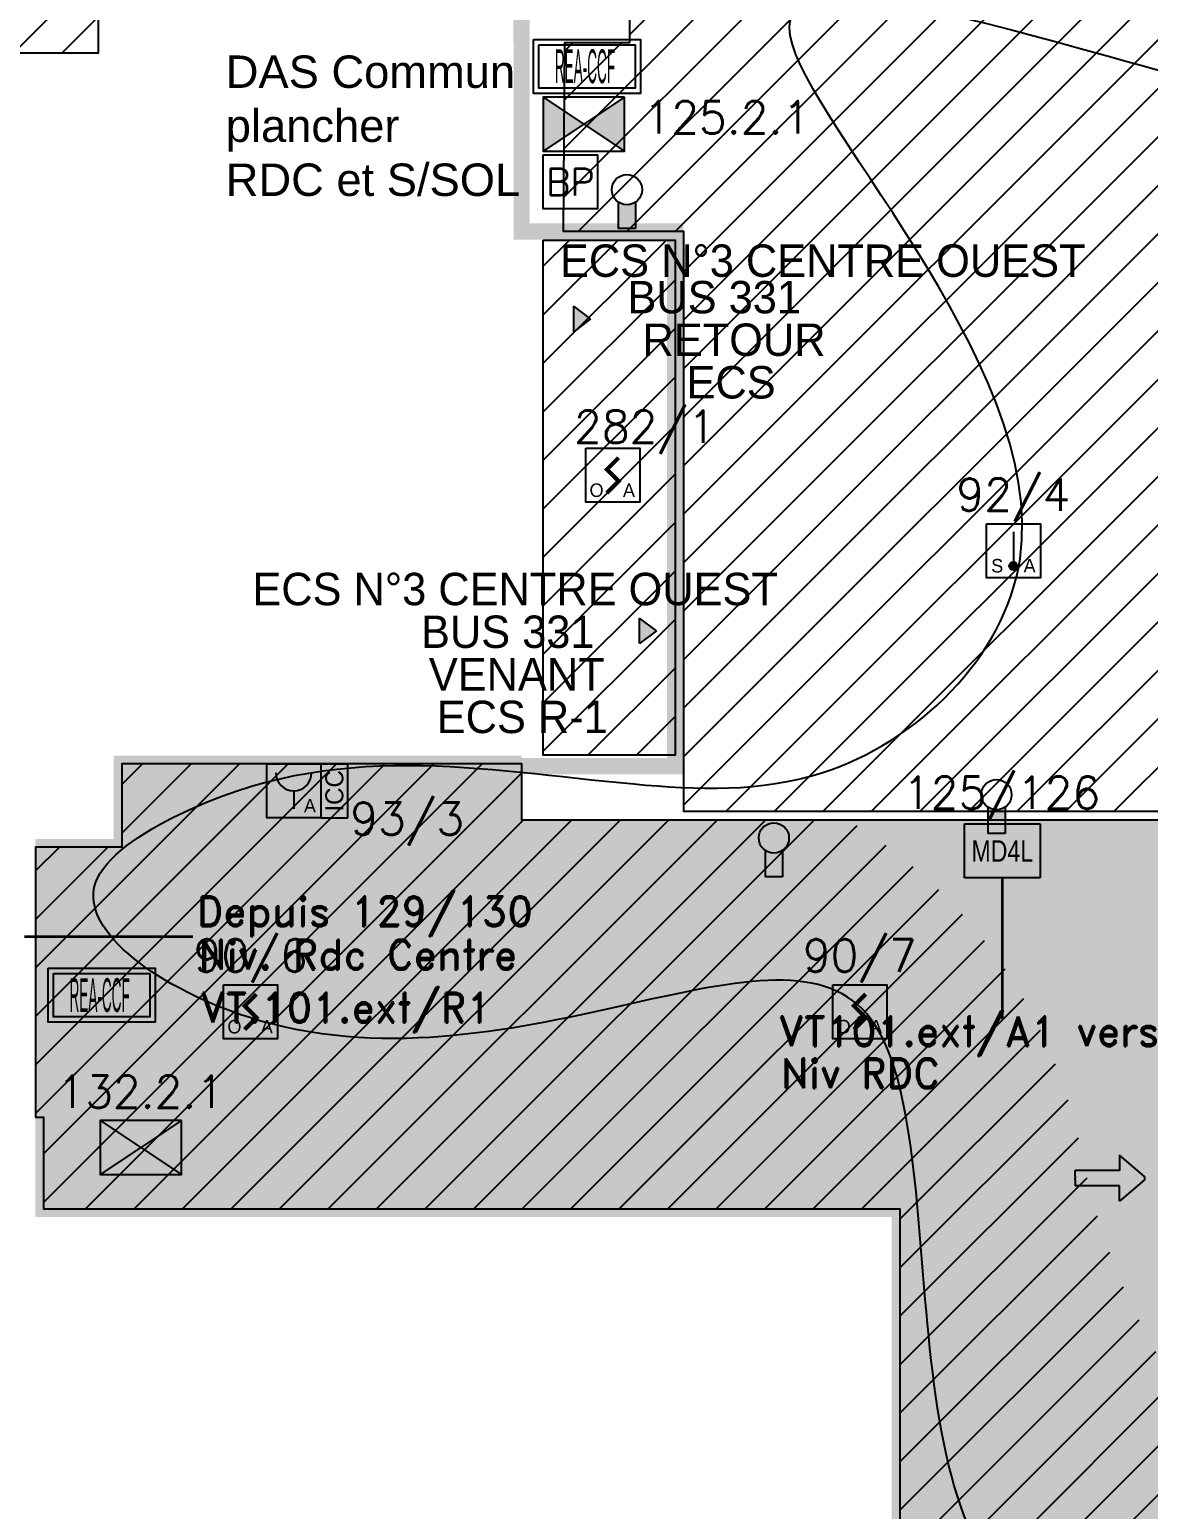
# Model space of a CAD drawing. Header units: millimetres. Extents: x 336 to 452, y 10719 to 10810.
# Drawn here: x 386.83 to 397.19, y 10745.4 to 10759.1 of the extents above; entities that cross this region are included whole.
import ezdxf
from ezdxf.enums import TextEntityAlignment as Align

# ---------------------------------------------------------------- set-up
doc = ezdxf.new("R2010")
doc.units = ezdxf.units.MM
doc.header["$LTSCALE"] = 5
doc.linetypes.add('CACHE2', pattern=[4.762499999999999, 3.175, -1.5875])
for name, color, linetype in [('ATEIS MISE EN SECURITE', 7, 'Continuous'), ('ATEIS ZONES MES', 7, 'Continuous'), ('BEG-EXT', 10, 'Continuous'), ('JCC-ADRESSAGE', 6, 'Continuous'), ('JCC-BOITIER DE REARMEMENT CCF', 3, 'Continuous'), ('JCC-BOUTON POUSSOIR REARMEMENT CCF', 3, 'Continuous'), ('JCC-CCF', 6, 'Continuous'), ('JCC-COMMUN', 2, 'Continuous'), ('JCC-DECLENCHEUR MANUEL AVEC ISOLATEUR', 5, 'Continuous'), ('JCC-FILERIE SDI', 6, 'Continuous'), ('JCC-INDICATEUR ACTION', 1, 'Continuous'), ('JCC-LOCAUX', 4, 'Continuous'), ('JCC-OPTIQUE_A', 1, 'Continuous'), ('JCC-THERMOSTATIQUE_A', 1, 'Continuous'), ('JCC-UAE-SDI', 7, 'Continuous'), ('JCC-ZONING ZDA-ZDM', 5, 'Continuous')]:
    doc.layers.add(name, color=color, linetype=linetype)
doc.styles.add('ARIAL', font='arial.ttf')
doc.styles.add('HELVL', font='ROMAND.SHX')
doc.styles.add('LOCAUX', font='romans.shx', dxfattribs={"width": 0.75})
doc.styles.add('TEXTE', font='romans.shx')
pattern_1 = [(44.99999999999999, (338.3446151864333, 10612.06473129156), (-0.2245064030267288, 0.2245064030267288), [])]

# ---------------------------------------------------------------- blocks, each defined once
blk = doc.blocks.new('clapet coupe feu_Réarm élect')
at = {"layer": 'JCC-CCF'}
h = blk.add_hatch(color=0, dxfattribs=at)
h.paths.add_polyline_path([(-3.762705020045077, 2.499999999999997), (-3.762705020045077, -2.500000000000003), (-3.552713678800501e-15, -2.664528384765027e-15)])
h.paths.add_polyline_path([(3.76270502004507, 2.499999999999997), (-3.552713678800501e-15, -2.664528384765027e-15), (3.76270502004507, -2.500000000000002)])
at = {"layer": 'JCC-CCF', "color": 0}
for p, q in [((3.76270502004507, 2.499999999999997), (-3.762705020045077, -2.500000000000003)), ((-3.762705020045077, 2.499999999999997), (3.76270502004507, -2.500000000000003))]:
    blk.add_line(p, q, dxfattribs=at)
blk.add_lwpolyline([(3.76270502004507, 2.499999999999997), (-3.762705020045077, 2.499999999999997), (-3.762705020045077, -2.500000000000003), (3.76270502004507, -2.500000000000003)], close=True, dxfattribs=at)
at = {"layer": 'JCC-ADRESSAGE', "style": 'TEXTE'}
blk.add_attdef('ADRESSE', text='', height=3, dxfattribs=at).set_placement((-3.552713678800501e-15, 4.999999999999996), align=Align.MIDDLE)
at = {"layer": 'JCC-LOCAUX', "style": 'LOCAUX', "width": 0.85, "flags": 8}
for p in [(0, 13.75), (0, 11.25), (0, 8.75)]:
    blk.add_attdef('PIECE', text='', height=1.75, dxfattribs=at).set_placement(p, align=Align.MIDDLE)
blk = doc.blocks.new('déclencheur manuel avec isolateur')
at = {"layer": 'JCC-DECLENCHEUR MANUEL AVEC ISOLATEUR', "color": 0}
for p, q in [((2.499999999999996, 2.499999999999996), (5.018215026867448, 2.499999999999996)), ((5.018215026867448, -2.500000000000004), (5.018215026867448, 2.499999999999996)), ((-3.552713678800501e-15, -3.552713678800501e-15), (-3.552713678800501e-15, -1.65819100732848)), ((2.499999999999996, -2.500000000000004), (5.018215026867448, -2.500000000000004))]:
    blk.add_line(p, q, dxfattribs=at)
blk.add_lwpolyline([(-2.500000000000004, 2.499999999999996), (2.499999999999996, 2.499999999999996), (2.499999999999996, -2.500000000000004), (-2.500000000000004, -2.500000000000004)], close=True, dxfattribs=at)
blk.add_arc((-3.552713678800501e-15, 1.658191007328472), 1.658191007328476, 180, 0, dxfattribs=at)
at = {"layer": 'JCC-ADRESSAGE', "style": 'TEXTE'}
blk.add_attdef('ADRESSE', text='', height=3, dxfattribs=at).set_placement((-3.552713678800501e-15, 4.999999999999996), align=Align.MIDDLE)
at = {"layer": 'JCC-DECLENCHEUR MANUEL AVEC ISOLATEUR', "color": 0}
blk.add_text('ICC', height=1.6683162539904, rotation=90, dxfattribs=at).set_placement((3.759107513433722, -3.552713678800501e-15), align=Align.MIDDLE_CENTER)
blk.add_text('A', height=1.25, dxfattribs=at).set_placement((1.499999999999996, -2.000000000000004), align=Align.CENTER)
at = {"layer": 'JCC-LOCAUX', "style": 'LOCAUX', "width": 0.85, "flags": 8}
for p in [(0, 13.75), (0, 11.25), (0, 8.75)]:
    blk.add_attdef('PIECE', text='', height=1.75, dxfattribs=at).set_placement(p, align=Align.MIDDLE)
blk = doc.blocks.new('indicateur action')
at = {"layer": 'JCC-INDICATEUR ACTION'}
blk.add_hatch(color=0, dxfattribs=at).paths.add_polyline_path([(0.8030127013912307, -0.0464669295174307, -0.3153438562594669), (-0.8030127013912235, -0.04646692951743026), (-0.8030127013912236, -2.50000000000001), (0.803012701391231, -2.500000000000011)])
at = {"layer": 'JCC-INDICATEUR ACTION', "color": 0}
for p, q in [((-0.8030127013912235, -0.04646692951742981), (-0.8030127013912237, -2.500000000000011)), ((0.8030127013912306, -0.0464669295174307), (0.8030127013912308, -2.500000000000011)), ((0.8030127013912305, -2.500000000000011), (-0.803012701391224, -2.500000000000011))]:
    blk.add_line(p, q, dxfattribs=at)
blk.add_circle((3.800067569315803e-15, 1.100153974300259), 1.39984602569973, dxfattribs=at)
at = {"layer": 'JCC-ADRESSAGE', "style": 'TEXTE'}
blk.add_attdef('ADRESSE', text='', height=3, dxfattribs=at).set_placement((3.552713678800501e-15, 4.999999999999989), align=Align.MIDDLE)
at = {"layer": 'JCC-LOCAUX', "lineweight": 0, "style": 'LOCAUX', "width": 0.75, "flags": 8}
for p in [(0, 13.75), (0, 11.25), (0, 8.75)]:
    blk.add_attdef('PIECE', text='', height=1.75, dxfattribs=at).set_placement(p, align=Align.MIDDLE)
blk = doc.blocks.new('optique_a')
at = {"layer": 'JCC-OPTIQUE_A', "color": 0}
blk.add_lwpolyline([(-2.500000000000004, 2.499999999999996), (2.499999999999996, 2.499999999999996), (2.499999999999996, -2.500000000000004), (-2.500000000000004, -2.500000000000004)], close=True, dxfattribs=at)
at = {"layer": 'JCC-OPTIQUE_A', "color": 0, "const_width": 0.3847028156401553}
blk.add_lwpolyline([(0.5440519393614025, 1.632155818084282), (-0.5440519393614309, 0.5440519393614258), (0.5440519393614238, -0.5440519393614325), (-0.5440519393614309, -1.632155818084268)], dxfattribs=at)
at = {"layer": 'JCC-ADRESSAGE', "style": 'TEXTE'}
blk.add_attdef('ADRESSE', text='', height=3, dxfattribs=at).set_placement((-3.552713678800501e-15, 4.999999999999996), align=Align.MIDDLE)
at = {"layer": 'JCC-LOCAUX', "style": 'LOCAUX', "width": 0.85, "flags": 8}
for p in [(0, 13.75), (0, 11.25), (0, 8.75)]:
    blk.add_attdef('PIECE', text='', height=1.75, dxfattribs=at).set_placement(p, align=Align.MIDDLE)
at = {"layer": 'JCC-OPTIQUE_A', "color": 0}
for s, p in [('O', (-1.500000000000004, -2.000000000000004)), ('A', (1.499999999999996, -2.000000000000004))]:
    blk.add_text(s, height=1.25, dxfattribs=at).set_placement(p, align=Align.CENTER)
blk = doc.blocks.new('commun')
at = {"layer": 'JCC-COMMUN', "color": 0}
blk.add_lwpolyline([(-2.5, 2.5), (2.5, 2.5), (2.5, -2.5), (-2.5, -2.5)], close=True, dxfattribs=at)
at = {"layer": 'JCC-ADRESSAGE', "style": 'TEXTE'}
blk.add_attdef('ADRESSE', text='', height=3, dxfattribs=at).set_placement((0, 5), align=Align.MIDDLE)
at = {"layer": 'JCC-COMMUN', "color": 0, "style": 'TEXTE'}
blk.add_attdef('GENRE', text='', height=2.5, dxfattribs=at).set_placement((0, 0), align=Align.MIDDLE)
at = {"layer": 'JCC-LOCAUX', "style": 'LOCAUX', "width": 0.85, "flags": 8}
for p in [(0, 13.75), (0, 11.25), (0, 8.75)]:
    blk.add_attdef('PIECE', text='', height=1.75, dxfattribs=at).set_placement(p, align=Align.MIDDLE)
blk = doc.blocks.new('REARMEMENT-CCF')
at = {"layer": 'JCC-BOITIER DE REARMEMENT CCF', "color": 3}
for points in [[(0, 3.999999999999773), (7.90801820644981, 3.999999999999773), (7.90801820644981, 0), (0, 0)], [(0.3994401989493213, 3.60055980105048), (7.508578007500489, 3.60055980105048), (7.508578007500489, 0.3994401989492928), (0.3994401989493213, 0.3994401989492928)]]:
    blk.add_lwpolyline(points, close=True, dxfattribs=at)
at = {"layer": 'JCC-BOITIER DE REARMEMENT CCF', "color": 1, "insert": (1.575485275524784, 3.259660790578096), "char_height": 2.5, "width": 5.255917295339259, "attachment_point": 1}
blk.add_mtext('{\\W0.3;\\C3;REA-CCF}', dxfattribs=at)
blk = doc.blocks.new('thermostatique_a')
at = {"layer": 'JCC-THERMOSTATIQUE_A'}
blk.add_hatch(color=0, dxfattribs=at).paths.add_polyline_path([(0.3778806795185407, -1.393802816538589, 1), (-0.3778806795185333, -1.393802816538589, 1)])
at = {"layer": 'JCC-THERMOSTATIQUE_A', "color": 0}
blk.add_line((3.663735981263017e-15, 1.771683496057104), (3.663735981263017e-15, -1.015922137020052), dxfattribs=at)
blk.add_lwpolyline([(-2.499999999999996, 2.499999999999989), (2.500000000000004, 2.499999999999989), (2.500000000000004, -2.500000000000011), (-2.499999999999996, -2.500000000000011)], close=True, dxfattribs=at)
blk.add_circle((3.663735981263017e-15, -1.393802816538589), 0.377880679518537, dxfattribs=at)
at = {"layer": 'JCC-ADRESSAGE', "style": 'TEXTE'}
blk.add_attdef('ADRESSE', text='', height=3, dxfattribs=at).set_placement((3.552713678800501e-15, 4.999999999999989), align=Align.MIDDLE)
at = {"layer": 'JCC-LOCAUX', "style": 'LOCAUX', "width": 0.75, "flags": 8}
for p in [(0, 13.75), (0, 11.25), (0, 8.75)]:
    blk.add_attdef('PIECE', text='', height=1.75, dxfattribs=at).set_placement(p, align=Align.MIDDLE)
at = {"layer": 'JCC-THERMOSTATIQUE_A', "color": 0}
for s, p in [('S', (-1.499999999999996, -2.000000000000011)), ('A', (1.500000000000004, -2.000000000000011))]:
    blk.add_text(s, height=1.25, dxfattribs=at).set_placement(p, align=Align.CENTER)
blk = doc.blocks.new('A$C09270402')
at = {"color": 1}
for p, q in [((-9.904798048410157e-08, 0.4999998861785571), (0.6999999009520081, 0.4999998861785571)), ((-9.904798048410157e-08, -1.138214429374784e-07), (-9.904798048410157e-08, 0.4999998861785571)), ((0.6999999009520081, 0.4999998861785571), (0.6999999009520081, -1.138214429374784e-07)), ((0.6999999009520081, -1.138214429374784e-07), (-9.904798048410157e-08, -1.138214429374784e-07))]:
    blk.add_line(p, q, dxfattribs=at)
at = {"color": 1, "width": 0.7999999999969305}
blk.add_text('MD4L', height=0.2000000000007276, dxfattribs=at).set_placement((0.3499999009520138, 0.2499998861785571), align=Align.MIDDLE_CENTER)
blk = doc.blocks.new('new-FLECHE DF-csd')
blk.add_hatch(color=256).paths.add_polyline_path([(0, -0.01761592907607223), (0, 0.01761592907604381), (-0.2535379858099418, 0.231987251929894), (-0.2535379858099702, 0.07775262433818853), (-0.6999999999999886, 0.07775262433821695), (-0.6999999999999886, 0.01761592907607223), (-0.6999999999999886, 0), (-0.6999999999999886, -0.01761592907607223), (-0.6999999999999886, -0.07775262433818853), (-0.2535379858099702, -0.07775262433821695), (-0.2535379858099418, -0.231987251929894)])
for p, q in [((0, 0.01761592907607223), (-0.2535379858099418, 0.231987251929894)), ((-0.2535379858099418, 0.231987251929894), (-0.2535379858099418, 0.07775262433818853)), ((-0.2535379858099418, 0.07775262433818853), (-0.6999999999999886, 0.07775262433818853)), ((-0.6999999999999886, 0.01761592907607223), (-0.6999999999999886, 0.07775262433818853)), ((-0.6999999999999886, 0.01761592907607223), (-0.6999999999999886, 0)), ((-0.6999999999999886, -0.01761592907607223), (-0.6999999999999886, 0)), ((0, 0.01761592907607223), (0, -0.01761592907607223)), ((-0.6999999999999886, -0.01761592907607223), (-0.6999999999999886, -0.07775262433818853)), ((-0.2535379858099418, -0.07775262433818853), (-0.6999999999999886, -0.07775262433818853)), ((0, -0.01761592907607223), (-0.2535379858099418, -0.231987251929894)), ((-0.2535379858099418, -0.231987251929894), (-0.2535379858099418, -0.07775262433818853))]:
    blk.add_line(p, q)

msp = doc.modelspace()

# ---------------------------------------------------------------- hatches: boundary and pattern name
at = {"layer": 'ATEIS ZONES MES'}
h = msp.add_hatch(dxfattribs=at)
h.set_pattern_fill('DOTS', color=3, scale=0.1)
h.set_pattern_definition([(0, (180.5222437847632, 2.627616895555548), (0.079375, 0.15875), [0, -0.15875])])
edge = h.paths.add_edge_path()
edge.add_line((409.8906722525499, 10735.8307647501), (408.04448050257, 10735.83984230447))
edge.add_line((408.04448050257, 10735.83984230447), (408.0407835555983, 10742.46080774991))
edge.add_line((408.0407835555983, 10742.46080774991), (409.7407835555962, 10742.46080774958))
edge.add_line((409.7407835555962, 10742.46080774958), (409.7150803489457, 10742.73059306141))
edge.add_line((409.7150803489457, 10742.73059306141), (413.4587337399847, 10742.73039237272))
edge.add_arc((413.4387001230245, 10742.2307937501), 0.5000001295254178, 0, 87.70370250866978, ccw=False)
edge.add_line((413.9387002525499, 10742.2307937501), (413.9387002525499, 10741.4807937501))
edge.add_line((413.9387002525499, 10741.4807937501), (413.9387002525499, 10738.6307927501))
edge.add_line((413.9387002525499, 10738.6307927501), (416.6386581686758, 10738.6307927501))
edge.add_line((416.6386581686758, 10738.6307927501), (416.6386582525499, 10740.58057281335))
edge.add_line((416.6386582525499, 10740.58057281335), (419.0386672525499, 10740.58080874944))
edge.add_line((419.0386672525499, 10740.58080874944), (419.0386672525499, 10742.9807707501))
edge.add_line((419.0386672525499, 10742.9807707501), (418.8386632525499, 10742.9807707501))
edge.add_line((418.8386632525499, 10742.9807707501), (418.8386631652389, 10746.9807627501))
edge.add_line((418.8386631652389, 10746.9807627501), (416.9986192859982, 10746.98076674644))
edge.add_line((416.9986192859982, 10746.98076674644), (416.9986742525499, 10746.15619980243))
edge.add_line((416.9986742525499, 10746.15619980243), (416.9386591932703, 10746.15619980243))
edge.add_line((416.9386591932703, 10746.15619980243), (413.7286152536398, 10746.15577175377))
edge.add_line((413.7286152536398, 10746.15577175377), (413.7286702558243, 10746.9807627501))
edge.add_line((413.7286702558243, 10746.9807627501), (411.8386712525499, 10746.9807627501))
edge.add_line((411.8386712525499, 10746.9807627501), (411.8386712525499, 10748.1807637501))
edge.add_line((411.8386712525499, 10748.1807637501), (411.8880982597568, 10748.1807637501))
edge.add_line((411.8880982597568, 10748.1807637501), (411.8880982597568, 10750.1804317621))
edge.add_line((411.8880982597568, 10750.1804317621), (411.8879182525496, 10752.88076475011))
edge.add_arc((399.7934889425027, 10752.22959784914), 12.11194611400817, 3.08184260778095, 41.82779352579418)
edge.add_arc((414.5796301840628, 10766.45261254094), 8.42357784378867, 204.7625478334705, 226.8507620009996, ccw=False)
edge.add_arc((415.3491204675939, 10765.90099573858), 8.92929232174201, 176.2772942632801, 199.4728577572351, ccw=False)
edge.add_line((406.4386692525499, 10766.4807547501), (404.4261350700144, 10766.4807547501))
edge.add_line((404.4261350700144, 10766.4807547501), (404.4164583381733, 10766.40193995395))
edge.add_line((404.4164583381733, 10766.40193995395), (403.7630982525499, 10761.0807647501))
edge.add_line((403.7630982525499, 10761.0807647501), (403.4114111024925, 10756.1907577501))
edge.add_line((403.4114111024925, 10756.1907577501), (405.8886662525499, 10756.1907577501))
edge.add_line((405.8886662525499, 10756.1907577501), (405.8886662525499, 10756.3807607501))
edge.add_line((405.8886662525499, 10756.3807607501), (406.6886692525499, 10756.3807607501))
edge.add_line((406.6886692525499, 10756.3807607501), (406.6886692525499, 10746.9807587501))
edge.add_line((406.6886692525499, 10746.9807587501), (405.9886722525499, 10746.9807587501))
edge.add_line((405.9886722525499, 10746.9807587501), (405.9886722525499, 10747.9708727501))
edge.add_line((405.9886722525499, 10747.9708727501), (399.0886712525499, 10747.9708727501))
edge.add_line((399.0886712525499, 10747.9708727501), (399.0886712525499, 10746.9807587501))
edge.add_line((399.0886712525499, 10746.9807587501), (398.3886662525499, 10746.9807587501))
edge.add_line((398.3886662525499, 10746.9807587501), (398.3886662525499, 10748.5807597501))
edge.add_line((398.3886662525499, 10748.5807597501), (398.5786682525499, 10748.5807597501))
edge.add_line((398.5786682525499, 10748.5807597501), (398.5786682525499, 10751.7807577501))
edge.add_line((398.5786682525499, 10751.7807577501), (394.4136762147349, 10751.78076011217))
edge.add_line((394.4136762147349, 10751.78076011217), (391.3886742525499, 10751.7807617501))
edge.add_line((391.3886742525499, 10751.7807617501), (391.3886742525498, 10752.3007627501))
edge.add_line((391.3886742525498, 10752.3007627501), (391.3086762525499, 10752.3007627501))
edge.add_line((391.3086762525499, 10752.3007627501), (387.6886772525499, 10752.3007627501))
edge.add_line((387.6886772525499, 10752.3007627501), (387.6886772525499, 10751.5307617501))
edge.add_line((387.6886772525499, 10751.5307617501), (386.8886662525499, 10751.5307617501))
edge.add_line((386.8886662525499, 10751.5307617501), (386.8886662525499, 10749.0307637501))
edge.add_line((386.8886662525499, 10749.0307637501), (386.9636672525499, 10749.0307637501))
edge.add_line((386.9636672525499, 10749.0307637501), (386.9636672525499, 10748.1807627501))
edge.add_line((386.9636672525499, 10748.1807627501), (394.8886702525498, 10748.1807627501))
edge.add_line((394.8886702525498, 10748.1807627501), (394.8886702525499, 10741.1307657501))
edge.add_line((394.8886702525499, 10741.1307657501), (398.8393532525499, 10741.1307657501))
edge.add_arc((398.8386723476368, 10740.83076861791), 0.2999979049188711, -0.00035672708821721244, 89.86995572093178, ccw=False)
edge.add_line((399.1386702525498, 10740.8307667501), (399.0386712490592, 10740.8307667501))
edge.add_line((399.0386712490592, 10740.8307667501), (399.0386712490592, 10737.5307617501))
edge.add_line((399.0386712490592, 10737.5307617501), (399.1386702525499, 10737.53058720274))
edge.add_arc((399.3615563180475, 10737.49319793759), 0.2260003436760299, 170.4772636533525, 289.9515164293133)
edge.add_arc((399.4254461426937, 10736.75327992337), 0.5276476418701864, -13.426115063699626, 88.56355471677648, ccw=False)
edge.add_line((399.9386732525499, 10736.6307647501), (399.93867325255, 10734.0307657501))
edge.add_arc((399.4320900541685, 10733.94458499981), 0.513861516951021, -89.2651142690948, 9.654817316286994, ccw=False)
edge.add_line((399.4386807515243, 10733.43076575016), (399.0386222525499, 10733.4307597501))
edge.add_line((399.0386222525499, 10733.4307597501), (399.0386826402539, 10730.9307597501))
edge.add_line((399.0386826402539, 10730.9307597501), (400.3388652525499, 10730.9307597501))
edge.add_line((400.3388652525499, 10730.9307597501), (400.3388652525499, 10731.0493257501))
edge.add_line((400.3388652525499, 10731.0493257501), (401.9388642525499, 10731.0493257501))
edge.add_line((401.9388642525499, 10731.0493257501), (401.9388642525499, 10730.9307597501))
edge.add_line((401.9388642525499, 10730.9307597501), (403.4384742525499, 10730.9307597501))
edge.add_line((403.4384742525499, 10730.9307597501), (403.43847425255, 10731.0493257501))
edge.add_line((403.43847425255, 10731.0493257501), (405.0384732525499, 10731.0493257501))
edge.add_line((405.0384732525499, 10731.0493257501), (405.0384732525499, 10730.9307597501))
edge.add_line((405.0384732525499, 10730.9307597501), (406.338976623582, 10730.9307597501))
edge.add_line((406.338976623582, 10730.9307597501), (406.338976623582, 10731.09075679169))
edge.add_line((406.338976623582, 10731.09075679169), (406.3386646502514, 10733.4307517501))
edge.add_line((406.3386646502514, 10733.4307517501), (406.0387132525499, 10733.4307597501))
edge.add_line((406.0387132525499, 10733.4307597501), (406.0387132525499, 10734.0307657501))
edge.add_line((406.0387132525499, 10734.0307657501), (409.8906722525499, 10734.0307657501))
edge.add_line((409.8906722525499, 10734.0307657501), (409.8906722525499, 10734.0307557501))
edge.add_line((409.8906722525499, 10734.0307557501), (418.8386632525499, 10734.0307557501))
edge.add_line((418.8386632525499, 10734.0307557501), (418.8386632525499, 10735.3808097501))
edge.add_line((418.8386632525499, 10735.3808097501), (419.2561822525499, 10735.3808097501))
edge.add_line((419.2561822525499, 10735.3808097501), (419.2561822525499, 10737.1808097501))
edge.add_line((419.2561822525499, 10737.1808097501), (416.7386642525499, 10737.18057181335))
edge.add_line((416.7386642525499, 10737.18057181335), (416.7386642525499, 10735.83056881335))
edge.add_line((416.7386642525499, 10735.83056881335), (409.8906722525499, 10735.8308067501))
edge.add_line((409.8906722525499, 10735.8308067501), (409.8906722525499, 10735.8307647501))
at = {"layer": 'JCC-FILERIE SDI'}
for points in [[(392.0258856308118, 10756.42002730583), (391.8697321229047, 10756.5380148821), (391.8697321229047, 10756.30203972956)], [(392.6351134121628, 10753.53314725508), (392.4789599042558, 10753.65113483135), (392.4789599042558, 10753.41515967882)]]:
    msp.add_hatch(color=1, dxfattribs=at).paths.add_polyline_path(points)
at = {"layer": 'JCC-ZONING ZDA-ZDM', "linetype": 'Continuous'}
h = msp.add_hatch(dxfattribs=at)
h.set_pattern_fill('ANSI31', color=113, scale=0.1)
h.set_pattern_definition([(45, (0, 0), (-0.2245064030267289, 0.2245064030267289), [])])
h.paths.add_polyline_path([(368.968781554127, 10775.3407627501), (377.0037805541281, 10775.34076275012), (378.2637805541271, 10775.3407627501), (378.263780554127, 10775.5407627501), (383.1032974722708, 10775.51665797797), (383.1032974722707, 10778.8007617501), (384.7132974722707, 10778.8007617501), (384.7132974722709, 10775.52895972928), (386.9932974722696, 10775.5407627501), (386.9932974722696, 10779.5407627501), (384.7732974722708, 10779.5407627501), (384.7732974722708, 10780.7807617501), (387.8137745115377, 10780.78076175009), (387.813774846625, 10783.08075615076), (392.038782554127, 10783.08075615076), (392.038782554127, 10781.3807607501), (392.0387825541269, 10780.9807627501), (398.238775544207, 10780.98051475162), (398.3887775541269, 10780.98051475162), (398.3887775541269, 10782.0107997501), (401.2387755541269, 10782.0107997501), (401.2387755541269, 10773.5057607501), (405.2082006906494, 10773.5057607501), (403.6924275541269, 10761.1607667501), (387.468783554127, 10761.1607667501), (387.468783554127, 10758.8807667501), (385.218777554127, 10758.8807667501), (385.218777554127, 10759.6607647501), (384.288777554127, 10759.6607647501), (384.2887775541269, 10758.25078870234), (381.5437815541268, 10758.25078870234), (381.5437815541268, 10764.49078870234), (381.7837815541267, 10764.49078870234), (381.7837815541267, 10766.8807617501), (377.038782554127, 10766.8807617501), (377.038782554127, 10770.34328610439), (370.9137815541269, 10770.34328610439), (370.9137815541269, 10762.6307607501), (368.968781554127, 10762.6307607501), (368.968781554127, 10771.4807587501)])
h.paths.add_polyline_path([(396.150397431565, 10773.8557667501), (399.3137885541275, 10773.8557667501), (399.3137885541275, 10771.9307617501), (396.150397431565, 10771.9307617501)], flags=16)
at = {"layer": 'JCC-ZONING ZDA-ZDM'}
h = msp.add_hatch(dxfattribs=at)
h.set_pattern_fill('ANSI31', color=151, scale=0.1, style=0)
h.set_pattern_definition(pattern_1)
edge = h.paths.add_edge_path()
edge.add_arc((392.0201516789472, 10747.81183593393), 4.634851848181442, 11.93163497442763, 58.90605781934017)
edge.add_line((394.4137875163119, 10751.78076011217), (391.3887855541269, 10751.7807617501))
edge.add_line((391.3887855541269, 10751.7807617501), (391.3887855541269, 10752.3007627501))
edge.add_line((391.3887855541269, 10752.3007627501), (391.3087875541269, 10752.3007627501))
edge.add_line((391.3087875541269, 10752.3007627501), (387.6887885541269, 10752.3007627501))
edge.add_line((387.6887885541269, 10752.3007627501), (387.688788554127, 10751.5307617501))
edge.add_line((387.688788554127, 10751.5307617501), (386.8887775541269, 10751.5307617501))
edge.add_line((386.8887775541269, 10751.5307617501), (386.8887775541269, 10749.0307637501))
edge.add_line((386.8887775541269, 10749.0307637501), (386.9637785541269, 10749.0307637501))
edge.add_line((386.9637785541269, 10749.0307637501), (386.9637785541269, 10748.1807627501))
edge.add_line((386.9637785541269, 10748.1807627501), (394.8887815541269, 10748.1807627501))
edge.add_line((394.8887815541269, 10748.1807627501), (394.8887815541269, 10741.1307657501))
edge.add_line((394.8887815541269, 10741.1307657501), (398.838102744302, 10741.1307657501))
edge.add_arc((398.8387836492138, 10740.83076861791), 0.2999979049188683, -0.00035672708821721244, 90.13004427882942, ccw=False)
edge.add_line((399.1387815541269, 10740.8307667501), (399.0387825506363, 10740.8307667501))
edge.add_line((399.0387825506363, 10740.8307667501), (399.0387825506363, 10737.5307617501))
edge.add_line((399.0387825506363, 10737.5307617501), (399.1387815541269, 10737.53058720274))
edge.add_arc((399.3616676196255, 10737.49319793759), 0.226000343676682, 170.4772636538478, 289.9515164289256)
edge.add_arc((399.4255574442707, 10736.75327992337), 0.5276476418701879, -13.426115063698205, 88.56355471677028, ccw=False)
edge.add_line((399.9387845541269, 10736.6307647501), (399.938784554127, 10734.0307657501))
edge.add_arc((399.4322013557421, 10733.94458499981), 0.5138615169541343, -90.73316709279169, 9.654817316022218, ccw=False)
edge.add_line((399.4256260708568, 10733.4307655527), (399.0387335541269, 10733.4307597501))
edge.add_line((399.0387335541269, 10733.4307597501), (399.0387939418309, 10730.9307597501))
edge.add_line((399.0387939418309, 10730.9307597501), (400.3389765541269, 10730.9307597501))
edge.add_line((400.3389765541269, 10730.9307597501), (400.3389765541269, 10731.0493257501))
edge.add_line((400.3389765541269, 10731.0493257501), (401.9389755541269, 10731.0493257501))
edge.add_line((401.9389755541269, 10731.0493257501), (401.9389755541269, 10730.9307597501))
edge.add_line((401.9389755541269, 10730.9307597501), (403.4385855541269, 10730.9307597501))
edge.add_line((403.4385855541269, 10730.9307597501), (403.4385855541269, 10731.0493257501))
edge.add_line((403.4385855541269, 10731.0493257501), (405.0385845541269, 10731.0493257501))
edge.add_line((405.0385845541269, 10731.0493257501), (405.0385845541269, 10730.9307597501))
edge.add_line((405.0385845541269, 10730.9307597501), (406.339087925159, 10730.9307597501))
edge.add_line((406.339087925159, 10730.9307597501), (406.339087925159, 10731.09075679169))
edge.add_line((406.339087925159, 10731.09075679169), (406.3387759518284, 10733.4307517501))
edge.add_line((406.3387759518284, 10733.4307517501), (406.0388245541269, 10733.4307597501))
edge.add_line((406.0388245541269, 10733.4307597501), (406.0388245541269, 10734.0307657501))
edge.add_line((406.0388245541269, 10734.0307657501), (409.8907835541269, 10734.0307657501))
edge.add_line((409.8907835541269, 10734.0307657501), (409.8907835541269, 10734.0307557501))
edge.add_line((409.8907835541269, 10734.0307557501), (418.8387745541269, 10734.0307557501))
edge.add_line((418.8387745541269, 10734.0307557501), (418.8387745541269, 10735.3808097501))
edge.add_line((418.8387745541269, 10735.3808097501), (419.256293554127, 10735.3808097501))
edge.add_line((419.256293554127, 10735.3808097501), (419.256293554127, 10737.1808097501))
edge.add_line((419.256293554127, 10737.1808097501), (416.738775554127, 10737.18057181335))
edge.add_line((416.738775554127, 10737.18057181335), (416.738775554127, 10735.83056881335))
edge.add_line((416.738775554127, 10735.83056881335), (409.8907835541269, 10735.8308067501))
edge.add_line((409.8907835541269, 10735.8308067501), (409.8907835541269, 10735.8307647501))
edge.add_line((409.8907835541269, 10735.8307647501), (408.0445273038872, 10735.83053222238))
edge.add_line((408.0445273038872, 10735.83053222238), (408.0407788459966, 10742.46924230687))
edge.add_line((408.0407788459966, 10742.46924230687), (409.7407835555962, 10742.46080774958))
edge.add_line((409.7407835555962, 10742.46080774958), (413.4188313708402, 10742.73039451769))
edge.add_arc((413.4388114246012, 10742.2307937501), 0.5000001295256858, 0, 92.29015468284888, ccw=False)
edge.add_line((413.9388115541269, 10742.2307937501), (413.9388115541269, 10741.4807937501))
edge.add_line((413.9388115541269, 10741.4807937501), (413.938811554127, 10738.6307927501))
edge.add_line((413.938811554127, 10738.6307927501), (416.6387694702528, 10738.6307927501))
edge.add_line((416.6387694702528, 10738.6307927501), (416.638769554127, 10740.58057281335))
edge.add_line((416.638769554127, 10740.58057281335), (419.0387785541269, 10740.58080874944))
edge.add_line((419.0387785541269, 10740.58080874944), (419.0387785541269, 10742.9807707501))
edge.add_line((419.0387785541269, 10742.9807707501), (418.8387745541269, 10742.9807707501))
edge.add_line((418.8387745541269, 10742.9807707501), (418.8387744668159, 10746.9807627501))
edge.add_line((418.8387744668159, 10746.9807627501), (416.9987305875753, 10746.98076674644))
edge.add_line((416.9987305875753, 10746.98076674644), (416.9987855541269, 10746.15619980243))
edge.add_line((416.9987855541269, 10746.15619980243), (416.9387704948473, 10746.15619980243))
edge.add_line((416.9387704948473, 10746.15619980243), (413.7287265552168, 10746.15577175377))
edge.add_line((413.7287265552168, 10746.15577175377), (413.7287815574014, 10746.9807627501))
edge.add_line((413.7287815574014, 10746.9807627501), (411.8387825541269, 10746.9807627501))
edge.add_line((411.8387825541269, 10746.9807627501), (411.8387825541269, 10748.1807637501))
edge.add_line((411.8387825541269, 10748.1807637501), (411.8882095613337, 10748.1807637501))
edge.add_line((411.8882095613337, 10748.1807637501), (411.8882095613337, 10750.1804317621))
edge.add_line((411.8882095613337, 10750.1804317621), (411.8880295541266, 10752.88076475011))
edge.add_arc((399.7936002440798, 10752.22959784914), 12.11194611400817, 3.08184260778095, 41.82779352579418)
edge.add_arc((414.5797414856389, 10766.45261254094), 8.42357784378672, 204.7625478334619, 226.8507620009956, ccw=False)
edge.add_arc((415.3492317691705, 10765.90099573858), 8.92929232174158, 176.2772942632799, 199.472857757236, ccw=False)
edge.add_line((406.4387805541269, 10766.4807547501), (404.4262469083965, 10766.4807547501))
edge.add_line((404.4262469083965, 10766.4807547501), (404.4165696397503, 10766.40193995395))
edge.add_arc((414.9022211651039, 10765.92850946662), 10.49633385223081, 177.4148331195523, 201.7245576819948)
edge.add_arc((414.3987373882017, 10766.26128050839), 10.16386919342349, 204.5188853169484, 221.0928469376791)
edge.add_arc((399.9434209103388, 10752.31524203816), 9.948101105948062, -30.49945993919232, 46.91509516287613, ccw=False)
edge.add_arc((402.7812327498909, 10749.97691257061), 6.342247541676095, 190.969530072079, 334.6977683753548, ccw=False)
h = msp.add_hatch(dxfattribs=at)
h.set_pattern_fill('ANSI31', color=1, scale=0.1, style=0)
h.set_pattern_definition(pattern_1)
h.paths.add_polyline_path([(403.7030561401524, 10761.0807647501), (403.3508465443623, 10756.1907577501), (399.1887845541269, 10756.1907577501), (399.1887845541269, 10756.3807607501), (398.3887855541269, 10756.3807607501), (398.3887855541269, 10755.5807607501), (398.5887820541269, 10755.5807607501), (398.5887820541269, 10752.3807647501), (397.8887885541269, 10752.3807647501), (397.8880563667192, 10751.86075875063), (392.8887885541269, 10751.86076233192), (392.8887885541269, 10757.2304387501), (391.773943554127, 10757.2310487501), (391.788782554127, 10758.9807627501), (392.3887815541269, 10758.9807627501), (392.3887815541269, 10759.5807647501), (391.3887855541269, 10759.5807647501), (391.3887855541269, 10761.08076475013), (394.8331352245399, 10761.0807647501), (394.8331352245399, 10760.6182657501), (395.7331402245399, 10760.6182657501), (395.7331402245399, 10759.2807617501), (397.9637785541269, 10759.2807617501), (397.9637785541269, 10758.9807627501), (399.213785554127, 10758.9807627501), (399.213785554127, 10761.0807647501)])
h = msp.add_hatch(dxfattribs=at)
h.set_pattern_fill('ANSI31', color=201, scale=0.1, style=0)
h.set_pattern_definition(pattern_1)
h.paths.add_polyline_path([(391.588785554127, 10757.1504367501), (392.8087875541269, 10757.1504367501), (392.8087875541269, 10752.3804397501), (391.588785554127, 10752.3804397501)])

# ---------------------------------------------------------------- linework, layer by layer
at = {"layer": 'ATEIS MISE EN SECURITE', "color": 1, "linetype": 'CACHE2', "ltscale": 0.01, "const_width": 0.025}
for points in [[(395.8362928115025, 10751.2442156485), (395.8362928115025, 10749.93827172938)], [(388.3459461158156, 10750.70043459085), (386.786770698671, 10750.70043459085)]]:
    msp.add_lwpolyline(points, dxfattribs=at)
at = {"layer": 'ATEIS ZONES MES', "color": 3}
msp.add_lwpolyline([(398.5786682525499, 10751.7807577501), (394.4136762147349, 10751.78076011217), (391.3886742525499, 10751.7807617501), (391.3886742525498, 10752.3007627501), (391.3086762525499, 10752.3007627501), (387.6886772525499, 10752.3007627501), (387.6886772525499, 10751.5307617501), (386.8886662525499, 10751.5307617501), (386.8886662525499, 10749.0307637501), (386.9636672525499, 10749.0307637501), (386.9636672525499, 10748.1807627501), (394.8886702525498, 10748.1807627501), (394.8886702525499, 10741.1307657501)], dxfattribs=at)
at = {"layer": 'JCC-FILERIE SDI', "color": 1}
for p, q in [((391.8697321229047, 10756.30203972956), (391.8697321229047, 10756.5380148821)), ((392.0258856308118, 10756.42002730583), (391.8697321229047, 10756.5380148821)), ((391.8697321229047, 10756.30203972956), (391.8697321229047, 10756.5380148821)), ((392.0258856308118, 10756.42002730583), (391.8697321229047, 10756.5380148821)), ((392.0258856308118, 10756.42002730583), (391.8697321229047, 10756.30203972956)), ((392.0258856308118, 10756.42002730583), (391.8697321229047, 10756.30203972956)), ((392.4789599042558, 10753.41515967882), (392.4789599042558, 10753.65113483135)), ((392.6351134121628, 10753.53314725508), (392.4789599042558, 10753.65113483135)), ((392.4789599042558, 10753.41515967882), (392.4789599042558, 10753.65113483135)), ((392.6351134121628, 10753.53314725508), (392.4789599042558, 10753.65113483135)), ((392.6351134121628, 10753.53314725508), (392.4789599042558, 10753.41515967882)), ((392.6351134121628, 10753.53314725508), (392.4789599042558, 10753.41515967882))]:
    msp.add_line(p, q, dxfattribs=at)
at = {"layer": 'JCC-FILERIE SDI', "start_tangent": (0, -1), "end_tangent": (1, 0)}
msp.add_spline([(425.9034961768542, 10735.62956678348), (425.622414959137, 10734.95071673053), (424.7687317294771, 10732.8876730912), (423.7269031488402, 10731.85232161548), (421.6346722506353, 10731.82098784915), (420.9740528485479, 10732.94207828514), (420.7472266739343, 10736.2789037054), (419.6177505788509, 10737.01613022665), (418.9377596587708, 10737.94918239452), (417.8313341381951, 10739.08957954551), (417.5777783325588, 10738.490583013), (417.0015149977633, 10737.60360742266), (417.4855760345281, 10736.00244398407), (418.0733646565775, 10734.28608871741), (418.0503140820698, 10732.37390754798), (417.1398179308611, 10733.26088313832), (416.1140694210623, 10734.76989342186), (415.4225532137283, 10735.79509900095), (415.4801796499975, 10736.68207459129), (415.4917049372514, 10737.32714770133), (413.6203481238592, 10734.85679386434), (414.5777108549368, 10734.39554124208), (415.0335453453798, 10734.0307657501), (415.4100220456941, 10731.76470631539), (413.0887825541269, 10733.73078071886), (413.2158705302311, 10736.67124840139), (412.5388095541269, 10736.20489653444), (412.1422519099228, 10735.31974430324), (411.67339397337, 10733.9307657501), (411.3636132680684, 10731.70367730748), (407.8253562485182, 10731.76127322151), (409.8653284948103, 10734.03054818699), (410.7873499332729, 10735.51652030985), (410.4416995074913, 10738.43902768255), (411.2593876670269, 10739.40373807523), (407.8452445799589, 10739.91020438568), (408.0063235593554, 10734.57323934823), (405.8225326800701, 10731.18529851626), (401.6351015906056, 10731.36760230959), (397.3688302859934, 10731.60149073358), (397.2863793351912, 10728.48642209369), (393.658353819496, 10728.63346013045), (393.7671642073683, 10731.74852877034), (395.6160270878403, 10735.49485455565), (402.8295663602582, 10735.4924163572), (402.8614096318351, 10741.75442687171), (398.9889197958718, 10742.77963219464), (397.3408062883138, 10744.16193182593), (396.381367368771, 10744.36405264688), (394.5834256408613, 10749.98540407096), (388.8627823706728, 10749.95424353437), (387.4451746081916, 10751.19831317692), (388.2173678263024, 10751.83186720662), (392.4273381170358, 10752.11465873341), (394.1676534086763, 10752.21833122497), (396.0001709983475, 10754.19962713261), (393.8675529246261, 10759.11607811542), (400.817732847281, 10757.95487422095), (403.6784216983281, 10758.4784234413), (405.2804335429225, 10760.11414463324), (405.591615784828, 10761.32365677861), (404.8194230806653, 10762.84418639865), (404.8660217314895, 10764.37254508942), (405.7649925954443, 10764.60292823322), (406.9405698395431, 10764.70660072478), (408.1507229454033, 10765.57053789828), (407.6858691788838, 10764.61636596486), (405.9252078488498, 10764.12964895779), (412.3839570991265, 10760.04607682799), (408.7419724942919, 10758.59466220232), (411.01246179252, 10752.20666536396), (409.4331052963062, 10744.9299031333), (415.8093043357522, 10747.13163388808), (417.2666518662949, 10746.7307627501), (416.2700177359789, 10742.76035525653), (419.4326100090393, 10742.28786239759), (422.5098565663323, 10742.0229217566), (423.2244228342257, 10741.79253835664), (423.5701809378927, 10741.21658024097), (423.7315344454983, 10739.64997429956), (424.4124422490772, 10738.5286337876), (425.5534436314144, 10738.13698223821), (426.3371616228309, 10738.6438253595), (426.5907179424153, 10739.76118409365), (424.3663411000618, 10742.46818744221), (423.9975324218872, 10743.32060553536), (424.2283049060536, 10744.21291415661), (422.4534137526516, 10746.65497686418), (423.1218793854778, 10747.65714402643), (429.9563629061957, 10749.13159681278), (429.8872111826727, 10746.58586186981), (430.2134099616119, 10746.08880873723), (435.0194460093434, 10746.49197936696), (437.093994117397, 10746.64172843605), (435.3653618950922, 10744.01311877178), (434.5009668928989, 10743.04550910672), (437.9700721889261, 10742.52714664892), (436.5063632774295, 10741.13332793729), (434.5009668928989, 10739.54368357904), (436.6446667244755, 10739.44001108748), (437.9700721889261, 10739.23266610436), (438.3621493556238, 10737.35013539815), (437.9472400423819, 10735.97935510336), (437.3133502713172, 10733.69856080138), (436.7601375110293, 10732.88070046157), (431.7927474417442, 10732.91525795876), (430.7900489925048, 10736.20973850332), (428.0009341026096, 10732.90373862225), (428.2660157094478, 10735.42643540454), (428.2429651349402, 10737.24646316276), (428.312116344515, 10738.04128534188), (427.8231995458365, 10738.2796115036), (428.8889145541269, 10739.53430246717)], degree=3, dxfattribs=at)
at = {"layer": 'JCC-ZONING ZDA-ZDM', "color": 113, "linetype": 'Continuous'}
msp.add_lwpolyline([(405.2082006906494, 10773.5057607501), (403.6924275541269, 10761.1607667501), (387.468783554127, 10761.1607667501), (387.468783554127, 10758.8807667501), (385.218777554127, 10758.8807667501), (385.218777554127, 10759.6607647501), (384.288777554127, 10759.6607647501), (384.2887775541269, 10758.25078870234), (381.5437815541268, 10758.25078870234), (381.5437815541268, 10764.49078870234), (381.7837815541267, 10764.49078870234), (381.7837815541267, 10766.8807617501), (377.038782554127, 10766.8807617501)], dxfattribs=at)
at = {"layer": 'JCC-ZONING ZDA-ZDM', "color": 11, "true_color": 0xff6878, "const_width": 0.15}
for points in [[(418.9887755541269, 10742.9807707501), (418.9887755547818, 10748.3449497501), (412.1140885541267, 10748.3449497501), (412.1140885541268, 10752.4807397501), (412.1140885541268, 10753.0807607501), (413.7327331573177, 10766.26343782609), (404.3556870287616, 10766.2648512685), (403.7331328471147, 10761.15745240394), (391.3864002079443, 10761.15745240394), (391.3887855541269, 10757.2304387501), (392.8087875541269, 10757.23048252355), (392.8087875541269, 10752.2804417501), (391.3887911301244, 10752.28005930664)], [(391.3887855541269, 10752.3007627501), (387.688788554127, 10752.3007627501), (387.688788554127, 10751.5307617501), (386.9637785541269, 10751.5307617501), (386.9637785541269, 10748.1807627501), (394.8887815541269, 10748.1807627501), (394.8887815541269, 10741.1307657501)]]:
    msp.add_lwpolyline(points, dxfattribs=at)
at = {"layer": 'JCC-ZONING ZDA-ZDM', "color": 1}
msp.add_lwpolyline([(397.8880563667192, 10751.86075875063), (392.8887885541269, 10751.86076233192), (392.8887885541269, 10757.2304387501), (391.773943554127, 10757.2310487501), (391.788782554127, 10758.9807627501), (392.3887815541269, 10758.9807627501), (392.3887815541269, 10759.5807647501), (391.3887855541269, 10759.5807647501), (391.3887855541269, 10761.08076475013), (394.8331352245399, 10761.0807647501), (394.8331352245399, 10760.6182657501), (395.7331402245399, 10760.6182657501), (395.7331402245399, 10759.2807617501), (397.9637785541269, 10759.2807617501)], dxfattribs=at)
at = {"layer": 'JCC-ZONING ZDA-ZDM', "color": 201}
msp.add_lwpolyline([(391.588785554127, 10757.1504367501), (392.8087875541269, 10757.1504367501), (392.8087875541269, 10752.3804397501), (391.588785554127, 10752.3804397501)], close=True, dxfattribs=at)
at = {"layer": 'JCC-ZONING ZDA-ZDM', "color": 151}
msp.add_lwpolyline([(398.5787795541269, 10751.7807577501), (394.4137875163119, 10751.78076011217), (391.3887855541269, 10751.7807617501), (391.3887855541269, 10752.3007627501), (391.3087875541269, 10752.3007627501), (387.6887885541269, 10752.3007627501), (387.688788554127, 10751.5307617501), (386.8887775541269, 10751.5307617501), (386.8887775541269, 10749.0307637501), (386.9637785541269, 10749.0307637501), (386.9637785541269, 10748.1807627501), (394.8887815541269, 10748.1807627501), (394.8887815541269, 10741.1307657501)], dxfattribs=at)

# ---------------------------------------------------------------- block references
at = {"layer": 'ATEIS MISE EN SECURITE', "color": 0, "linetype": 'ByBlock'}
msp.add_blockref('A$C09270402', (395.4862929105504, 10751.24421576233), dxfattribs=at)
at = {"layer": 'BEG-EXT', "xscale": 0.9193241690468312, "yscale": 0.9193241690468312, "zscale": 0.9193241690468312}
msp.add_blockref('new-FLECHE DF-csd', (397.1537209799236, 10748.46557431736), dxfattribs=at)
at = {"layer": 'JCC-BOITIER DE REARMEMENT CCF', "color": 1, "xscale": 0.125, "yscale": 0.125, "zscale": 0.125}
for p in [(391.4986136992114, 10758.50821665608), (387.0072348283982, 10749.90904661114)]:
    msp.add_blockref('REARMEMENT-CCF', p, dxfattribs=at)
at = {"layer": 'JCC-BOUTON POUSSOIR REARMEMENT CCF', "xscale": 0.1000000000000455, "yscale": 0.1000000000000455, "zscale": 0.125}
msp.add_blockref('commun', (391.838785554127, 10757.68812366683), dxfattribs=at).add_auto_attribs({'GENRE': 'BP'})
at = {"layer": 'JCC-CCF', "lineweight": 0}
ref = msp.add_blockref('clapet coupe feu_Réarm élect', (391.9650560561314, 10758.22188917563), dxfattribs=dict(at, xscale=0.1, yscale=0.1))
ref.add_attrib('ADRESSE', '125.2.1', dxfattribs={"layer": 'JCC-ADRESSAGE', "height": 0.3, "style": 'TEXTE'}).set_placement((393.2869911067654, 10758.28636814144), align=Align.MIDDLE)
ref = msp.add_blockref('clapet coupe feu_Réarm élect', (387.8626656856089, 10748.74911959867), dxfattribs=dict(at, xscale=0.1, yscale=0.1))
ref.add_attrib('ADRESSE', '132.2.1', dxfattribs={"layer": 'JCC-ADRESSAGE', "height": 0.3, "style": 'TEXTE'}).set_placement((387.8626656856089, 10749.26497253688), align=Align.MIDDLE)
at = {"layer": 'JCC-DECLENCHEUR MANUEL AVEC ISOLATEUR'}
ref = msp.add_blockref('déclencheur manuel avec isolateur', (389.2787885541269, 10752.0507627501), dxfattribs=dict(at, xscale=0.1, yscale=0.1))
ref.add_attrib('ADRESSE', '93/3', dxfattribs={"layer": 'JCC-ADRESSAGE', "height": 0.3000000000000013, "style": 'TEXTE'}).set_placement((390.3292581719411, 10751.77290023725), align=Align.MIDDLE)
at = {"layer": 'JCC-INDICATEUR ACTION', "lineweight": 0, "xscale": 0.1, "yscale": 0.1}
for p in [(392.3622334052966, 10757.50691488247), (395.7822617043497, 10751.90554067216), (393.7222475369423, 10751.50495269731)]:
    msp.add_blockref('indicateur action', p, dxfattribs=at)
at = {"layer": 'JCC-OPTIQUE_A', "lineweight": 0}
ref = msp.add_blockref('optique_a', (392.231166103593, 10754.97218389461), dxfattribs=dict(at, xscale=0.1, yscale=0.1))
ref.add_attrib('ADRESSE', '282/1', dxfattribs={"layer": 'JCC-ADRESSAGE', "height": 0.3000000000000173, "style": 'TEXTE'}).set_placement((392.5287854139024, 10755.40081387103), align=Align.MIDDLE)
at = {"layer": 'JCC-OPTIQUE_A', "color": 1, "xscale": 0.1, "yscale": 0.1, "zscale": 0.1}
msp.add_blockref('thermostatique_a', (395.9389581316165, 10754.27265555708), dxfattribs=at).add_auto_attribs({'ADRESSE': '92/4'})
at = {"layer": 'JCC-OPTIQUE_A', "lineweight": 0, "xscale": 0.1, "yscale": 0.1}
for p, values in [((388.8800667661371, 10750.00524848311), {'ADRESSE': '90/6'}), ((394.5180692418249, 10750.00524848311), {'ADRESSE': '90/7'})]:
    msp.add_blockref('optique_a', p, dxfattribs=at).add_auto_attribs(values)

# ---------------------------------------------------------------- texts
at = {"layer": 'ATEIS MISE EN SECURITE', "color": 0, "style": 'HELVL'}
for s, p in [('Depuis 129/130', (388.3807870641001, 10750.798351191)), ('Niv. Rdc Centre', (388.3980935797164, 10750.39637081512)), ('VT.101.ext/R1', (388.4129395730125, 10749.90697073068)), ('VT101.ext/A1 vers 127/128', (393.7663873497571, 10749.68816752915)), ('Niv RDC', (393.7868922238091, 10749.29886544886))]:
    msp.add_text(s, height=0.27494775, dxfattribs=at).set_placement(p)
at = {"layer": 'ATEIS MISE EN SECURITE', "color": 6, "style": 'TEXTE'}
msp.add_attdef('125/126', text='107', height=0.2999999999992724, dxfattribs=at).set_placement((395.8292924045246, 10752.01168127339), align=Align.MIDDLE)
at = {"layer": 'JCC-CCF', "lineweight": 0, "insert": (388.6498343036211, 10758.85910773496), "char_height": 0.3, "width": 20.85784076821457, "attachment_point": 1, "style": 'ARIAL'}
msp.add_mtext('{\\fArial|b0|i0|c186|p34;DAS Commun\\P}plancher \\PRDC et S/SOL', dxfattribs=at)
at = {"layer": 'JCC-FILERIE SDI', "color": 1}
for s, p in [('BUS 331', (392.367472793759, 10756.47177213199)), ('RETOUR', (392.5069425918313, 10756.07766484647)), ('ECS', (392.9139686570819, 10755.68355756096)), ('BUS 331', (390.4567766745268, 10753.37396987783)), ('VENANT', (390.5293571488304, 10752.97986259232)), ('ECS R-1', (390.6026176857599, 10752.5857553068))]:
    msp.add_text(s, height=0.3, dxfattribs=at).set_placement(p)
at = {"layer": 'JCC-UAE-SDI', "color": 1}
for p in [(391.7425911486449, 10756.8098632029), (388.8959284190553, 10753.76963714251)]:
    msp.add_text('ECS N°3 CENTRE OUEST', height=0.3, dxfattribs=at).set_placement(p)

doc.saveas('drawing.dxf')
